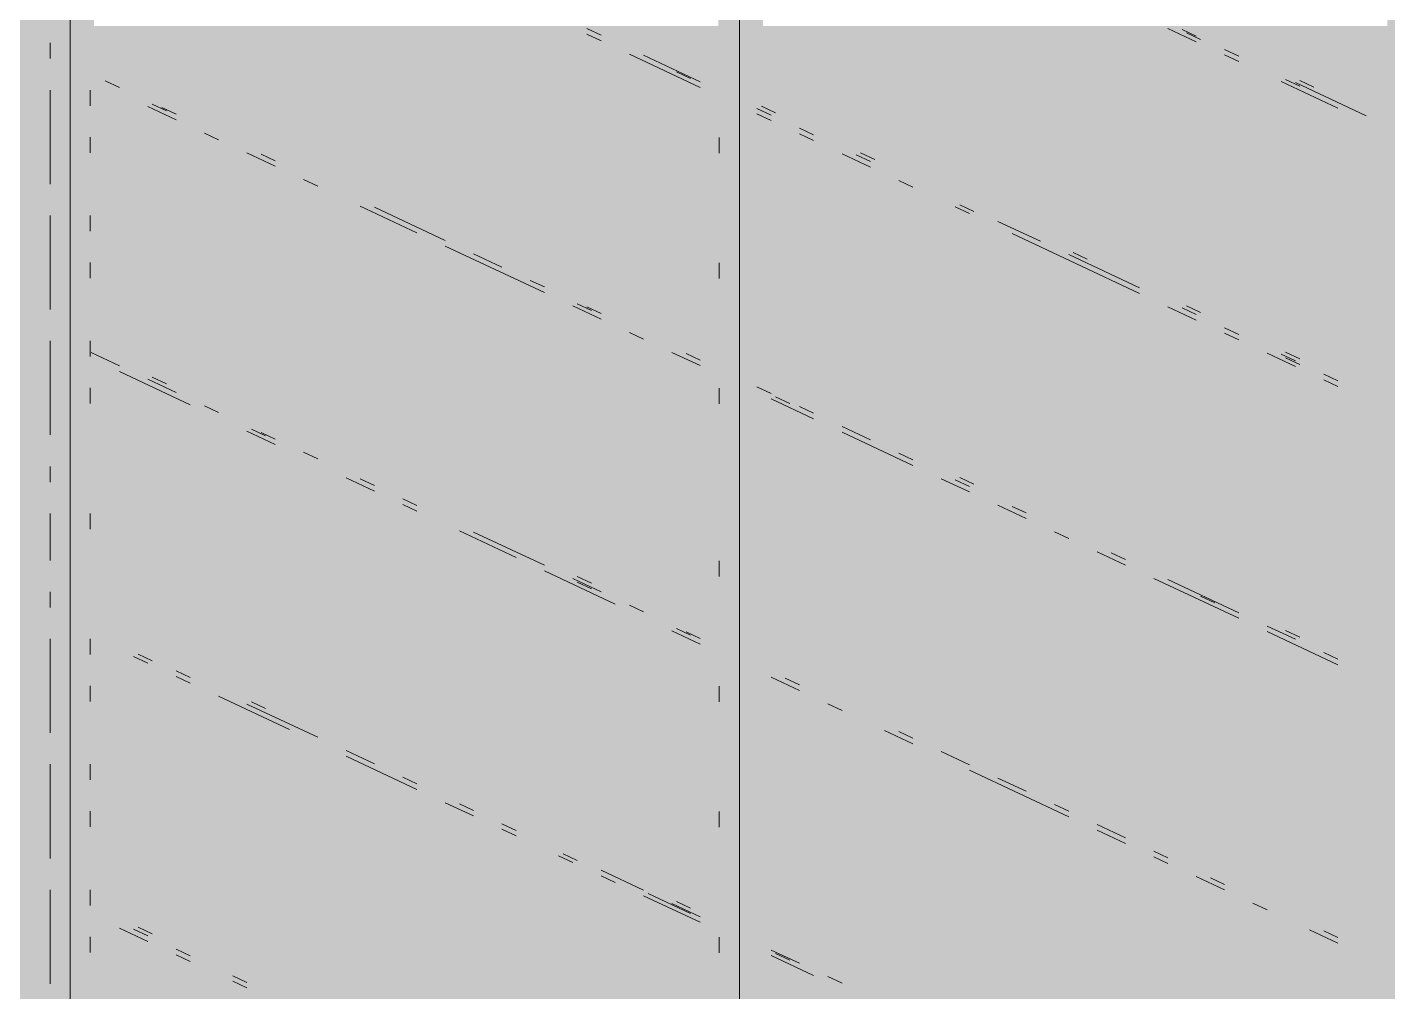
# Paper-space layout '03 3D Building and Roof' of a CAD drawing. Header units: millimetres. Extents: x 5 to 415, y 5 to 292.
# Drawn here: x 197.58 to 202.66, y 220.22 to 223.83 of the extents above; entities that cross this region are included whole.
import ezdxf

# ---------------------------------------------------------------- set-up
doc = ezdxf.new("R2010")
doc.units = ezdxf.units.MM
doc.layers.add('EXISTING', color=7, linetype='Continuous')
doc.layers.add('IMAGES', color=7, linetype='Continuous')

# ---------------------------------------------------------------- blocks, each defined once
blk = doc.blocks.new('SHEET_03')
at = {"layer": 'EXISTING', "color": 250, "lineweight": 9}
for p, q in [((197.7401, 233.8194), (197.7401, 217.1679)), ((200.2405, 232.6456), (200.2405, 215.994)), ((199.6711, 223.8236), (199.724, 223.7988)), ((201.8418, 223.8244), (201.9477, 223.7747)), ((201.8948, 223.8204), (201.9477, 223.7956)), ((197.6651, 223.7113), (197.6651, 223.7699)), ((199.6711, 223.8028), (199.724, 223.778)), ((201.9114, 223.8074), (201.9644, 223.7826)), ((199.8299, 223.7283), (200.0946, 223.604)), ((199.8829, 223.7242), (200.0946, 223.6248)), ((202.0536, 223.7458), (202.1065, 223.721)), ((202.0536, 223.725), (202.1065, 223.7002)), ((197.871, 223.628), (197.9239, 223.6032)), ((200.0054, 223.6615), (200.0584, 223.6367)), ((202.2654, 223.6256), (202.4771, 223.5262)), ((202.282, 223.6334), (202.335, 223.6086)), ((202.3183, 223.6216), (202.583, 223.4973)), ((202.3879, 223.6045), (202.335, 223.6294)), ((197.6651, 223.2422), (197.6651, 223.594)), ((197.8151, 223.5354), (197.8151, 223.594)), ((198.0298, 223.5326), (198.1357, 223.4829)), ((198.0465, 223.5405), (198.0994, 223.5156)), ((198.0828, 223.5286), (198.1357, 223.5037)), ((200.3064, 223.5254), (200.3594, 223.5005)), ((200.376, 223.5083), (200.3231, 223.5332)), ((200.3064, 223.5045), (200.3594, 223.4797)), ((197.8151, 223.3595), (197.8151, 223.4181)), ((198.2416, 223.4332), (198.2945, 223.4083)), ((200.1655, 223.3583), (200.1655, 223.4169)), ((200.4653, 223.4508), (200.5182, 223.4259)), ((200.4653, 223.43), (200.5182, 223.4051)), ((198.4004, 223.3586), (198.5063, 223.3089)), ((198.4534, 223.3546), (198.5063, 223.3297)), ((200.6241, 223.3554), (200.73, 223.3057)), ((200.677, 223.3514), (200.73, 223.3265)), ((200.7466, 223.3343), (200.6937, 223.3592)), ((198.6122, 223.2592), (198.6652, 223.2344)), ((200.8359, 223.256), (200.8888, 223.2311)), ((198.824, 223.1598), (199.0358, 223.0604)), ((201.0643, 223.1644), (201.1173, 223.1395)), ((197.6651, 222.7732), (197.6651, 223.125)), ((197.8151, 223.0663), (197.8151, 223.125)), ((198.8769, 223.1557), (199.1417, 223.0315)), ((201.0476, 223.1566), (201.1006, 223.1317)), ((201.2065, 223.1028), (201.3653, 223.0282)), ((199.1417, 223.0107), (199.5123, 222.8367)), ((201.2594, 223.0571), (201.7359, 222.8334)), ((199.2475, 222.9818), (199.3534, 222.932)), ((201.4712, 222.9785), (201.7359, 222.8543)), ((201.5408, 222.9615), (201.4879, 222.9864)), ((197.8151, 222.8904), (197.8151, 222.9491)), ((200.1655, 222.8892), (200.1655, 222.9478)), ((199.4593, 222.8823), (199.5123, 222.8575)), ((199.6181, 222.787), (199.724, 222.7372)), ((199.6348, 222.7948), (199.6878, 222.7699)), ((199.6711, 222.7829), (199.724, 222.7581)), ((201.8418, 222.7837), (201.9477, 222.734)), ((201.8948, 222.7797), (201.9477, 222.7548)), ((201.9644, 222.7627), (201.9114, 222.7875)), ((202.0536, 222.7051), (202.1065, 222.6803)), ((197.6651, 222.3041), (197.6651, 222.6559)), ((197.8151, 222.5973), (197.8151, 222.6559)), ((199.8299, 222.6875), (199.8829, 222.6627)), ((202.0536, 222.6843), (202.1065, 222.6595)), ((197.818, 222.6121), (197.9239, 222.5624)), ((199.9888, 222.613), (200.0946, 222.5633)), ((200.0417, 222.6089), (200.0946, 222.5841)), ((202.2124, 222.6097), (202.3183, 222.56)), ((202.2654, 222.6057), (202.3183, 222.5808)), ((202.335, 222.5887), (202.282, 222.6135)), ((202.282, 222.5927), (202.335, 222.5679)), ((197.9239, 222.5416), (198.1887, 222.4173)), ((198.0298, 222.5127), (198.1357, 222.463)), ((198.0994, 222.4957), (198.0465, 222.5205)), ((202.4242, 222.5311), (202.4771, 222.5063)), ((202.4242, 222.5103), (202.4771, 222.4855)), ((197.8151, 222.4214), (197.8151, 222.48)), ((200.1655, 222.4202), (200.1655, 222.4788)), ((200.3064, 222.4846), (200.3594, 222.4598)), ((198.2416, 222.4133), (198.2945, 222.3884)), ((200.3594, 222.439), (200.5182, 222.3644)), ((200.376, 222.4468), (200.429, 222.4219)), ((200.4653, 222.4101), (200.5182, 222.3852)), ((198.4004, 222.3179), (198.5063, 222.2682)), ((198.4171, 222.3257), (198.47, 222.3009)), ((198.4534, 222.3139), (198.5063, 222.289)), ((200.6241, 222.3355), (200.73, 222.2858)), ((200.6241, 222.3147), (200.8888, 222.1904)), ((198.6122, 222.2393), (198.6652, 222.2145)), ((200.8359, 222.2361), (200.8888, 222.2112)), ((197.6651, 222.1282), (197.6651, 222.1868)), ((198.771, 222.1439), (198.8769, 222.0942)), ((201.1173, 222.1196), (201.0643, 222.1445)), ((198.824, 222.1399), (198.8769, 222.115)), ((200.9947, 222.1407), (201.1006, 222.091)), ((201.0476, 222.1367), (201.1006, 222.1118)), ((198.9828, 222.0653), (199.0358, 222.0405)), ((198.9828, 222.0445), (199.0358, 222.0196)), ((201.2065, 222.0413), (201.3124, 221.9916)), ((197.6651, 221.835), (197.6651, 222.0109)), ((197.8151, 221.9523), (197.8151, 222.0109)), ((201.2594, 222.0372), (201.3124, 222.0124)), ((199.1946, 221.9451), (199.4064, 221.8457)), ((199.2475, 221.941), (199.5123, 221.8168)), ((201.4183, 221.9419), (201.4712, 221.917)), ((201.5771, 221.8673), (201.683, 221.8176)), ((201.63, 221.8632), (201.683, 221.8384)), ((199.5123, 221.7959), (199.777, 221.6717)), ((200.1655, 221.7752), (200.1655, 221.8338)), ((199.6181, 221.767), (199.724, 221.7173)), ((199.6878, 221.75), (199.6348, 221.7749)), ((199.6348, 221.7541), (199.6878, 221.7292)), ((201.7889, 221.7679), (202.1065, 221.6187)), ((201.8418, 221.7638), (202.1065, 221.6395)), ((197.6651, 221.6592), (197.6651, 221.7178)), ((201.9644, 221.7011), (202.0173, 221.6763)), ((199.8299, 221.6676), (199.8829, 221.6428)), ((202.2124, 221.5898), (202.3183, 221.5401)), ((197.6651, 221.1901), (197.6651, 221.5419)), ((197.8151, 221.4833), (197.8151, 221.5419)), ((199.9888, 221.5722), (200.0946, 221.5225)), ((200.0054, 221.5801), (200.0584, 221.5552)), ((200.0417, 221.5682), (200.0946, 221.5433)), ((202.2124, 221.569), (202.4771, 221.4447)), ((202.335, 221.5479), (202.282, 221.5728)), ((197.9935, 221.4839), (198.0465, 221.459)), ((202.4242, 221.4904), (202.4771, 221.4656)), ((197.9769, 221.476), (198.0298, 221.4512)), ((198.1357, 221.4223), (198.1887, 221.3974)), ((198.1357, 221.4015), (198.1887, 221.3766)), ((200.3594, 221.3983), (200.4653, 221.3485)), ((200.4123, 221.3942), (200.4653, 221.3694)), ((197.8151, 221.3074), (197.8151, 221.366)), ((200.1655, 221.3061), (200.1655, 221.3648)), ((198.2945, 221.3269), (198.5593, 221.2026)), ((198.4004, 221.298), (198.6652, 221.1737)), ((198.47, 221.281), (198.4171, 221.3058)), ((200.5711, 221.2988), (200.6241, 221.274)), ((200.7829, 221.1994), (200.8888, 221.1497)), ((200.8359, 221.1954), (200.8888, 221.1705)), ((198.771, 221.124), (198.8769, 221.0743)), ((198.771, 221.1032), (199.0358, 220.9789)), ((200.9947, 221.1208), (201.1006, 221.0711)), ((197.6651, 220.721), (197.6651, 221.0728)), ((197.8151, 221.0142), (197.8151, 221.0728)), ((198.9828, 221.0246), (199.0358, 220.9997)), ((201.1006, 221.0503), (201.4712, 220.8763)), ((201.2065, 221.0214), (201.3124, 220.9717)), ((199.1417, 220.9292), (199.2475, 220.8795)), ((199.1946, 220.9252), (199.2475, 220.9003)), ((201.4183, 220.9219), (201.4712, 220.8971)), ((197.8151, 220.8383), (197.8151, 220.8969)), ((200.1655, 220.8371), (200.1655, 220.8957)), ((199.3534, 220.8506), (199.4064, 220.8258)), ((199.3534, 220.8298), (199.4064, 220.8049)), ((201.5771, 220.8474), (201.683, 220.7977)), ((201.5771, 220.8266), (201.683, 220.7769)), ((199.5652, 220.7304), (199.6181, 220.7055)), ((199.5819, 220.7382), (199.6348, 220.7133)), ((201.7889, 220.748), (201.8418, 220.7231)), ((201.7889, 220.7271), (201.8418, 220.7023)), ((199.724, 220.6766), (199.8829, 220.602)), ((199.724, 220.6558), (199.777, 220.6309)), ((201.9477, 220.6526), (202.0536, 220.6029)), ((202.0006, 220.6485), (202.0536, 220.6237)), ((197.6651, 220.252), (197.6651, 220.6038)), ((197.8151, 220.5451), (197.8151, 220.6038)), ((199.8829, 220.5812), (200.0946, 220.4818)), ((199.8995, 220.5891), (200.0584, 220.5145)), ((199.9888, 220.5523), (200.0946, 220.5026)), ((200.0584, 220.5353), (200.0054, 220.5602)), ((202.1595, 220.5532), (202.2124, 220.5283)), ((197.8151, 220.3692), (197.8151, 220.4279)), ((197.9239, 220.4602), (198.0298, 220.4105)), ((197.9769, 220.4561), (198.0298, 220.4313)), ((198.0465, 220.4391), (197.9935, 220.464)), ((200.1655, 220.368), (200.1655, 220.4267)), ((202.3713, 220.4537), (202.4771, 220.404)), ((202.4242, 220.4497), (202.4771, 220.4248)), ((198.1357, 220.3816), (198.1887, 220.3567)), ((200.3594, 220.3783), (200.4653, 220.3286)), ((200.376, 220.3654), (200.429, 220.3405)), ((198.1357, 220.3608), (198.1887, 220.3359)), ((200.3594, 220.3575), (200.5182, 220.283)), ((198.3475, 220.2821), (198.4004, 220.2573)), ((198.3475, 220.2613), (198.4004, 220.2365)), ((200.5711, 220.2789), (200.6241, 220.2541))]:
    blk.add_line(p, q, dxfattribs=at)
at = {"layer": 'IMAGES', "color": 7}
for points in [[(202.6616, 214.8333), (202.8282, 214.8333), (202.6616, 231.5), (202.8282, 231.5)], [(197.4959, 217.1667), (197.6625, 217.1667), (197.4959, 226.8333), (197.6625, 226.8333)], [(197.6625, 219.5), (197.8292, 219.5), (197.6625, 225.5), (197.8292, 225.5)], [(200.1621, 219.3333), (200.3287, 219.3333), (200.1621, 224.3333), (200.3287, 224.3333)], [(197.8292, 223.6667), (197.9958, 223.6667), (197.8292, 223.8333), (197.9958, 223.8333)], [(197.9958, 223.6667), (199.4955, 223.6667), (197.9958, 223.8333), (199.4955, 223.8333)], [(199.4955, 223.6667), (200.1621, 223.6667), (199.4955, 223.8333), (200.1621, 223.8333)], [(200.3287, 223.6667), (201.6618, 223.6667), (200.3287, 223.8333), (201.6618, 223.8333)], [(201.6618, 223.6667), (201.8284, 223.6667), (201.6618, 223.8333), (201.8284, 223.8333)], [(201.8284, 223.6667), (202.1617, 223.6667), (201.8284, 223.8333), (202.1617, 223.8333)], [(202.1617, 223.6667), (202.6616, 223.6667), (202.1617, 223.8333), (202.6616, 223.8333)], [(197.8292, 222.5), (197.9958, 222.5), (197.8292, 223.6667), (197.9958, 223.6667)], [(197.9958, 223.5), (198.1624, 223.5), (197.9958, 223.6667), (198.1624, 223.6667)], [(198.1624, 223.5), (199.8288, 223.5), (198.1624, 223.6667), (199.8288, 223.6667)], [(199.8288, 223.5), (199.9954, 223.5), (199.8288, 223.6667), (199.9954, 223.6667)], [(199.9954, 223.5), (200.1621, 223.5), (199.9954, 223.6667), (200.1621, 223.6667)], [(200.3287, 223.5), (201.9951, 223.5), (200.3287, 223.6667), (201.9951, 223.6667)], [(201.9951, 223.5), (202.3283, 223.5), (201.9951, 223.6667), (202.3283, 223.6667)], [(202.3283, 223.5), (202.495, 223.5), (202.3283, 223.6667), (202.495, 223.6667)], [(202.495, 223.5), (202.6616, 223.5), (202.495, 223.6667), (202.6616, 223.6667)], [(197.9958, 223.3333), (198.4957, 223.3333), (197.9958, 223.5), (198.4957, 223.5)], [(198.4957, 223.3333), (199.9954, 223.3333), (198.4957, 223.5), (199.9954, 223.5)], [(199.9954, 222.8333), (200.1621, 222.8333), (199.9954, 223.5), (200.1621, 223.5)], [(200.3287, 223.3333), (200.4953, 223.3333), (200.3287, 223.5), (200.4953, 223.5)], [(200.4953, 223.3333), (200.662, 223.3333), (200.4953, 223.5), (200.662, 223.5)], [(200.662, 223.3333), (202.3283, 223.3333), (200.662, 223.5), (202.3283, 223.5)], [(202.3283, 223.3333), (202.495, 223.3333), (202.3283, 223.5), (202.495, 223.5)], [(202.495, 223.3333), (202.6616, 223.3333), (202.495, 223.5), (202.6616, 223.5)], [(197.9958, 223.1667), (198.3291, 223.1667), (197.9958, 223.3333), (198.3291, 223.3333)], [(198.3291, 223.1667), (198.4957, 223.1667), (198.3291, 223.3333), (198.4957, 223.3333)], [(198.4957, 223.1667), (198.829, 223.1667), (198.4957, 223.3333), (198.829, 223.3333)], [(198.829, 223.1667), (199.9954, 223.1667), (198.829, 223.3333), (199.9954, 223.3333)], [(200.3287, 223.1667), (200.662, 223.1667), (200.3287, 223.3333), (200.662, 223.3333)], [(200.662, 223.1667), (200.8286, 223.1667), (200.662, 223.3333), (200.8286, 223.3333)], [(200.8286, 223.1667), (200.9952, 223.1667), (200.8286, 223.3333), (200.9952, 223.3333)], [(200.9952, 223.1667), (202.6616, 223.1667), (200.9952, 223.3333), (202.6616, 223.3333)], [(197.9958, 223), (198.6623, 223), (197.9958, 223.1667), (198.6623, 223.1667)], [(198.6623, 223), (198.829, 223), (198.6623, 223.1667), (198.829, 223.1667)], [(198.829, 223), (199.1623, 223), (198.829, 223.1667), (199.1623, 223.1667)], [(199.1623, 223), (199.9954, 223), (199.1623, 223.1667), (199.9954, 223.1667)], [(200.3287, 222.5), (200.4953, 222.5), (200.3287, 223.1667), (200.4953, 223.1667)], [(200.4953, 223), (200.8286, 223), (200.4953, 223.1667), (200.8286, 223.1667)], [(200.8286, 223), (201.1619, 223), (200.8286, 223.1667), (201.1619, 223.1667)], [(201.1619, 223), (201.3285, 223), (201.1619, 223.1667), (201.3285, 223.1667)], [(201.3285, 223), (201.4952, 223), (201.3285, 223.1667), (201.4952, 223.1667)], [(201.4952, 223), (202.6616, 223), (201.4952, 223.1667), (202.6616, 223.1667)], [(197.9958, 222.8333), (198.9956, 222.8333), (197.9958, 223), (198.9956, 223)], [(198.9956, 222.8333), (199.1623, 222.8333), (198.9956, 223), (199.1623, 223)], [(199.1623, 222.8333), (199.3289, 222.8333), (199.1623, 223), (199.3289, 223)], [(199.3289, 222.6667), (199.4955, 222.6667), (199.3289, 223), (199.4955, 223)], [(199.4955, 222.8333), (199.9954, 222.8333), (199.4955, 223), (199.9954, 223)], [(200.4953, 222.8333), (201.1619, 222.8333), (200.4953, 223), (201.1619, 223)], [(201.1619, 222.8333), (201.4952, 222.8333), (201.1619, 223), (201.4952, 223)], [(201.4952, 222.8333), (201.6618, 222.8333), (201.4952, 223), (201.6618, 223)], [(201.6618, 222.8333), (201.8284, 222.8333), (201.6618, 223), (201.8284, 223)], [(201.8284, 222.8333), (202.6616, 222.8333), (201.8284, 223), (202.6616, 223)], [(197.9958, 222.6667), (199.3289, 222.6667), (197.9958, 222.8333), (199.3289, 222.8333)], [(199.4955, 222.6667), (199.6622, 222.6667), (199.4955, 222.8333), (199.6622, 222.8333)], [(199.6622, 222.6667), (199.8288, 222.6667), (199.6622, 222.8333), (199.8288, 222.8333)], [(199.8288, 222.6667), (200.1621, 222.6667), (199.8288, 222.8333), (200.1621, 222.8333)], [(200.4953, 222.6667), (201.4952, 222.6667), (200.4953, 222.8333), (201.4952, 222.8333)], [(201.4952, 222.6667), (201.6618, 222.6667), (201.4952, 222.8333), (201.6618, 222.8333)], [(201.6618, 222.6667), (201.9951, 222.6667), (201.6618, 222.8333), (201.9951, 222.8333)], [(201.9951, 222.6667), (202.1617, 222.6667), (201.9951, 222.8333), (202.1617, 222.8333)], [(202.1617, 222.6667), (202.6616, 222.6667), (202.1617, 222.8333), (202.6616, 222.8333)], [(197.9958, 222.5), (199.8288, 222.5), (197.9958, 222.6667), (199.8288, 222.6667)], [(199.8288, 222.5), (199.9954, 222.5), (199.8288, 222.6667), (199.9954, 222.6667)], [(199.9954, 222.5), (200.1621, 222.5), (199.9954, 222.6667), (200.1621, 222.6667)], [(200.4953, 222.5), (201.8284, 222.5), (200.4953, 222.6667), (201.8284, 222.6667)], [(201.8284, 222.5), (201.9951, 222.5), (201.8284, 222.6667), (201.9951, 222.6667)], [(201.9951, 222.5), (202.1617, 222.5), (201.9951, 222.6667), (202.1617, 222.6667)], [(202.1617, 222.5), (202.495, 222.5), (202.1617, 222.6667), (202.495, 222.6667)], [(202.495, 222.5), (202.6616, 222.5), (202.495, 222.6667), (202.6616, 222.6667)], [(197.8292, 222.3333), (198.1624, 222.3333), (197.8292, 222.5), (198.1624, 222.5)], [(198.1624, 222.1667), (198.3291, 222.1667), (198.1624, 222.5), (198.3291, 222.5)], [(198.3291, 222.3333), (199.9954, 222.3333), (198.3291, 222.5), (199.9954, 222.5)], [(199.9954, 222.3333), (200.1621, 222.3333), (199.9954, 222.5), (200.1621, 222.5)], [(200.3287, 222.3333), (200.4953, 222.3333), (200.3287, 222.5), (200.4953, 222.5)], [(200.4953, 222.3333), (200.662, 222.3333), (200.4953, 222.5), (200.662, 222.5)], [(200.662, 222.3333), (202.1617, 222.3333), (200.662, 222.5), (202.1617, 222.5)], [(202.1617, 222.3333), (202.3283, 222.3333), (202.1617, 222.5), (202.3283, 222.5)], [(202.3283, 222.3333), (202.495, 222.3333), (202.3283, 222.5), (202.495, 222.5)], [(202.495, 222.3333), (202.6616, 222.3333), (202.495, 222.5), (202.6616, 222.5)], [(197.8292, 222), (197.9958, 222), (197.8292, 222.3333), (197.9958, 222.3333)], [(197.9958, 222.1667), (198.1624, 222.1667), (197.9958, 222.3333), (198.1624, 222.3333)], [(198.3291, 222.1667), (198.4957, 222.1667), (198.3291, 222.3333), (198.4957, 222.3333)], [(198.4957, 222.1667), (198.6623, 222.1667), (198.4957, 222.3333), (198.6623, 222.3333)], [(198.6623, 222.1667), (200.1621, 222.1667), (198.6623, 222.3333), (200.1621, 222.3333)], [(200.3287, 222.1667), (200.4953, 222.1667), (200.3287, 222.3333), (200.4953, 222.3333)], [(200.4953, 222.1667), (200.8286, 222.1667), (200.4953, 222.3333), (200.8286, 222.3333)], [(200.8286, 222), (200.9952, 222), (200.8286, 222.3333), (200.9952, 222.3333)], [(200.9952, 222.1667), (202.6616, 222.1667), (200.9952, 222.3333), (202.6616, 222.3333)], [(197.9958, 222), (198.6623, 222), (197.9958, 222.1667), (198.6623, 222.1667)], [(198.6623, 222), (198.829, 222), (198.6623, 222.1667), (198.829, 222.1667)], [(198.829, 222), (198.9956, 222), (198.829, 222.1667), (198.9956, 222.1667)], [(198.9956, 222), (199.1623, 222), (198.9956, 222.1667), (199.1623, 222.1667)], [(199.1623, 222), (199.9954, 222), (199.1623, 222.1667), (199.9954, 222.1667)], [(199.9954, 221.8333), (200.1621, 221.8333), (199.9954, 222.1667), (200.1621, 222.1667)], [(200.3287, 222), (200.8286, 222), (200.3287, 222.1667), (200.8286, 222.1667)], [(200.9952, 222), (201.1619, 222), (200.9952, 222.1667), (201.1619, 222.1667)], [(201.1619, 222), (201.3285, 222), (201.1619, 222.1667), (201.3285, 222.1667)], [(201.3285, 222), (202.6616, 222), (201.3285, 222.1667), (202.6616, 222.1667)], [(197.8292, 221.8333), (197.9958, 221.8333), (197.8292, 222), (197.9958, 222)], [(197.9958, 221.8333), (198.829, 221.8333), (197.9958, 222), (198.829, 222)], [(198.829, 221.8333), (199.4955, 221.8333), (198.829, 222), (199.4955, 222)], [(199.4955, 221.8333), (199.9954, 221.8333), (199.4955, 222), (199.9954, 222)], [(200.3287, 221.3333), (200.4953, 221.3333), (200.3287, 222), (200.4953, 222)], [(200.4953, 221.8333), (201.1619, 221.8333), (200.4953, 222), (201.1619, 222)], [(201.1619, 221.8333), (201.6618, 221.8333), (201.1619, 222), (201.6618, 222)], [(201.6618, 221.8333), (202.6616, 221.8333), (201.6618, 222), (202.6616, 222)], [(197.8292, 221.5), (197.9958, 221.5), (197.8292, 221.8333), (197.9958, 221.8333)], [(197.9958, 221.6667), (199.3289, 221.6667), (197.9958, 221.8333), (199.3289, 221.8333)], [(199.3289, 221.6667), (199.4955, 221.6667), (199.3289, 221.8333), (199.4955, 221.8333)], [(199.4955, 221.6667), (199.6622, 221.6667), (199.4955, 221.8333), (199.6622, 221.8333)], [(199.6622, 221.5), (199.8288, 221.5), (199.6622, 221.8333), (199.8288, 221.8333)], [(199.8288, 221.6667), (200.1621, 221.6667), (199.8288, 221.8333), (200.1621, 221.8333)], [(200.4953, 221.6667), (201.4952, 221.6667), (200.4953, 221.8333), (201.4952, 221.8333)], [(201.4952, 221.6667), (202.1617, 221.6667), (201.4952, 221.8333), (202.1617, 221.8333)], [(202.1617, 221.6667), (202.6616, 221.6667), (202.1617, 221.8333), (202.6616, 221.8333)], [(197.9958, 221.5), (199.6622, 221.5), (197.9958, 221.6667), (199.6622, 221.6667)], [(199.8288, 221.5), (199.9954, 221.5), (199.8288, 221.6667), (199.9954, 221.6667)], [(199.9954, 221.3333), (200.1621, 221.3333), (199.9954, 221.6667), (200.1621, 221.6667)], [(200.4953, 221.5), (201.8284, 221.5), (200.4953, 221.6667), (201.8284, 221.6667)], [(201.8284, 221.5), (201.9951, 221.5), (201.8284, 221.6667), (201.9951, 221.6667)], [(201.9951, 221.5), (202.3283, 221.5), (201.9951, 221.6667), (202.3283, 221.6667)], [(202.3283, 221.5), (202.6616, 221.5), (202.3283, 221.6667), (202.6616, 221.6667)], [(197.8292, 221.3333), (198.1624, 221.3333), (197.8292, 221.5), (198.1624, 221.5)], [(198.1624, 221.3333), (198.3291, 221.3333), (198.1624, 221.5), (198.3291, 221.5)], [(198.3291, 221.3333), (199.9954, 221.3333), (198.3291, 221.5), (199.9954, 221.5)], [(200.4953, 221.3333), (202.1617, 221.3333), (200.4953, 221.5), (202.1617, 221.5)], [(202.1617, 221.3333), (202.3283, 221.3333), (202.1617, 221.5), (202.3283, 221.5)], [(202.3283, 221.3333), (202.495, 221.3333), (202.3283, 221.5), (202.495, 221.5)], [(202.495, 221.1667), (202.6616, 221.1667), (202.495, 221.5), (202.6616, 221.5)], [(197.8292, 220.5), (197.9958, 220.5), (197.8292, 221.3333), (197.9958, 221.3333)], [(197.9958, 221.1667), (198.3291, 221.1667), (197.9958, 221.3333), (198.3291, 221.3333)], [(198.3291, 221.1667), (198.6623, 221.1667), (198.3291, 221.3333), (198.6623, 221.3333)], [(198.6623, 221.1667), (198.829, 221.1667), (198.6623, 221.3333), (198.829, 221.3333)], [(198.829, 221.1667), (200.1621, 221.1667), (198.829, 221.3333), (200.1621, 221.3333)], [(200.3287, 221.1667), (200.4953, 221.1667), (200.3287, 221.3333), (200.4953, 221.3333)], [(200.4953, 221.1667), (200.8286, 221.1667), (200.4953, 221.3333), (200.8286, 221.3333)], [(200.8286, 221.1667), (202.495, 221.1667), (200.8286, 221.3333), (202.495, 221.3333)], [(197.9958, 221), (198.4957, 221), (197.9958, 221.1667), (198.4957, 221.1667)], [(198.4957, 221), (198.6623, 221), (198.4957, 221.1667), (198.6623, 221.1667)], [(198.6623, 221), (198.829, 221), (198.6623, 221.1667), (198.829, 221.1667)], [(198.829, 220.8333), (198.9956, 220.8333), (198.829, 221.1667), (198.9956, 221.1667)], [(198.9956, 221), (199.9954, 221), (198.9956, 221.1667), (199.9954, 221.1667)], [(199.9954, 220.8333), (200.1621, 220.8333), (199.9954, 221.1667), (200.1621, 221.1667)], [(200.3287, 220.6667), (200.4953, 220.6667), (200.3287, 221.1667), (200.4953, 221.1667)], [(200.4953, 221), (200.8286, 221), (200.4953, 221.1667), (200.8286, 221.1667)], [(200.8286, 221), (201.1619, 221), (200.8286, 221.1667), (201.1619, 221.1667)], [(201.1619, 221), (202.6616, 221), (201.1619, 221.1667), (202.6616, 221.1667)], [(197.9958, 220.8333), (198.829, 220.8333), (197.9958, 221), (198.829, 221)], [(198.9956, 220.8333), (199.1623, 220.8333), (198.9956, 221), (199.1623, 221)], [(199.1623, 220.8333), (199.4955, 220.8333), (199.1623, 221), (199.4955, 221)], [(199.4955, 220.8333), (199.9954, 220.8333), (199.4955, 221), (199.9954, 221)], [(200.4953, 220.8333), (200.9952, 220.8333), (200.4953, 221), (200.9952, 221)], [(200.9952, 220.8333), (201.1619, 220.8333), (200.9952, 221), (201.1619, 221)], [(201.1619, 220.8333), (201.3285, 220.8333), (201.1619, 221), (201.3285, 221)], [(201.3285, 220.8333), (201.6618, 220.8333), (201.3285, 221), (201.6618, 221)], [(201.6618, 220.8333), (202.6616, 220.8333), (201.6618, 221), (202.6616, 221)], [(197.9958, 220.6667), (199.1623, 220.6667), (197.9958, 220.8333), (199.1623, 220.8333)], [(199.1623, 220.6667), (199.3289, 220.6667), (199.1623, 220.8333), (199.3289, 220.8333)], [(199.3289, 220.6667), (199.4955, 220.6667), (199.3289, 220.8333), (199.4955, 220.8333)], [(199.4955, 220.6667), (199.8288, 220.6667), (199.4955, 220.8333), (199.8288, 220.8333)], [(199.8288, 220.6667), (200.1621, 220.6667), (199.8288, 220.8333), (200.1621, 220.8333)], [(200.4953, 220.6667), (201.3285, 220.6667), (200.4953, 220.8333), (201.3285, 220.8333)], [(201.3285, 220.6667), (201.4952, 220.6667), (201.3285, 220.8333), (201.4952, 220.8333)], [(201.4952, 220.6667), (201.6618, 220.6667), (201.4952, 220.8333), (201.6618, 220.8333)], [(201.6618, 220.6667), (201.8284, 220.6667), (201.6618, 220.8333), (201.8284, 220.8333)], [(201.8284, 220.6667), (202.6616, 220.6667), (201.8284, 220.8333), (202.6616, 220.8333)], [(197.9958, 220.5), (199.4955, 220.5), (197.9958, 220.6667), (199.4955, 220.6667)], [(199.4955, 220.5), (199.6622, 220.5), (199.4955, 220.6667), (199.6622, 220.6667)], [(199.6622, 220.5), (199.8288, 220.5), (199.6622, 220.6667), (199.8288, 220.6667)], [(199.8288, 220.5), (200.1621, 220.5), (199.8288, 220.6667), (200.1621, 220.6667)], [(200.3287, 220.5), (201.8284, 220.5), (200.3287, 220.6667), (201.8284, 220.6667)], [(201.8284, 220.5), (202.1617, 220.5), (201.8284, 220.6667), (202.1617, 220.6667)], [(202.1617, 220.5), (202.6616, 220.5), (202.1617, 220.6667), (202.6616, 220.6667)], [(197.8292, 220.3333), (198.1624, 220.3333), (197.8292, 220.5), (198.1624, 220.5)], [(198.1624, 220.3333), (198.3291, 220.3333), (198.1624, 220.5), (198.3291, 220.5)], [(198.3291, 220.3333), (199.8288, 220.3333), (198.3291, 220.5), (199.8288, 220.5)], [(199.8288, 220.3333), (199.9954, 220.3333), (199.8288, 220.5), (199.9954, 220.5)], [(199.9954, 220.3333), (200.1621, 220.3333), (199.9954, 220.5), (200.1621, 220.5)], [(200.3287, 220.3333), (200.4953, 220.3333), (200.3287, 220.5), (200.4953, 220.5)], [(200.4953, 220.3333), (202.1617, 220.3333), (200.4953, 220.5), (202.1617, 220.5)], [(202.1617, 220.3333), (202.495, 220.3333), (202.1617, 220.5), (202.495, 220.5)], [(202.495, 220.3333), (202.6616, 220.3333), (202.495, 220.5), (202.6616, 220.5)], [(197.8292, 220.1667), (197.9958, 220.1667), (197.8292, 220.3333), (197.9958, 220.3333)], [(197.9958, 220.1667), (198.6623, 220.1667), (197.9958, 220.3333), (198.6623, 220.3333)], [(198.6623, 220.1667), (200.1621, 220.1667), (198.6623, 220.3333), (200.1621, 220.3333)], [(200.3287, 220.1667), (200.4953, 220.1667), (200.3287, 220.3333), (200.4953, 220.3333)], [(200.4953, 220.1667), (200.8286, 220.1667), (200.4953, 220.3333), (200.8286, 220.3333)], [(200.8286, 220.1667), (202.495, 220.1667), (200.8286, 220.3333), (202.495, 220.3333)], [(202.495, 220.1667), (202.6616, 220.1667), (202.495, 220.3333), (202.6616, 220.3333)]]:
    blk.add_solid(points, dxfattribs=at)

psp = doc.layouts.new('03 3D Building and Roof')

# ---------------------------------------------------------------- block references
psp.add_blockref('SHEET_03', (0, 0))

doc.saveas('drawing.dxf')
